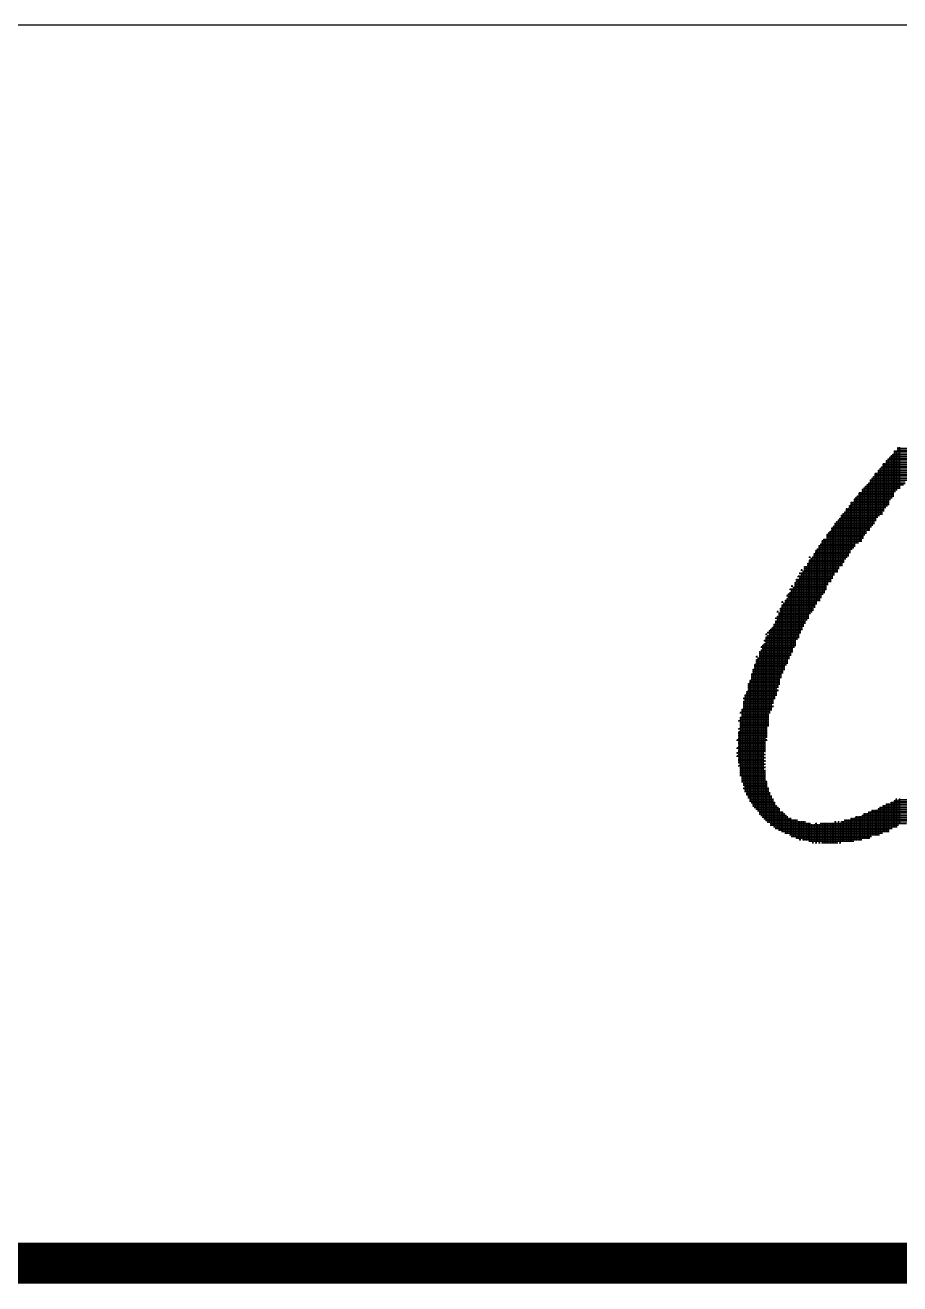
# Model space of a CAD drawing. Header units: feet. Extents: x 0 to 504600, y 0 to 356400.
# Drawn here: x 338875 to 341419, y 15540 to 19200 of the extents above; entities that cross this region are included whole.
import ezdxf
from ezdxf.enums import TextEntityAlignment as Align

# ---------------------------------------------------------------- set-up
doc = ezdxf.new("R2010")
doc.units = ezdxf.units.FT
doc.header["$LTSCALE"] = 600
doc.header["$MEASUREMENT"] = 0
for name, color, linetype in [('CX-BORD', 3, 'CONTINUOUS'), ('CX-BORD-LIN1', 4, 'CONTINUOUS'), ('CX-BORD-LIN2', 3, 'CONTINUOUS'), ('CX-BORD-TEX2', 7, 'CONTINUOUS'), ('CX-BORD-TEX3', 6, 'CONTINUOUS'), ('CX-COMM', 3, 'CONTINUOUS')]:
    doc.layers.add(name, color=color, linetype=linetype)
doc.styles.add('TB_TEXT', font='')
doc.styles.add('TB_WBTXT', font='')
doc.styles.add('TB_WMTXT', font='')
doc.styles.get('TB_TEXT').set_extended_font_data('DotumChe')
doc.styles.get('TB_WBTXT').set_extended_font_data('Dotum')
doc.styles.get('TB_WMTXT').set_extended_font_data('DotumChe')

# ---------------------------------------------------------------- blocks, each defined once
blk = doc.blocks.new('CXBLKA1')
at = {"layer": 'CX-BORD-LIN1', "const_width": 0.2}
blk.add_lwpolyline([(558, 6), (270, 6)], dxfattribs=at)
at = {"layer": 'CX-BORD-LIN2'}
blk.add_lwpolyline([(558, 12), (270, 12)], dxfattribs=at)
at = {"layer": 'CX-BORD-LIN1', "style": 'TB_TEXT'}
for tag, p in [('TR_RCON5', (342.3033, 33)), ('TR_RCON4', (342.3033, 27)), ('TR_RCON3', (342.3033, 21)), ('TR_RCON2', (342.3033, 15)), ('TR_RCON1', (342.3033, 9))]:
    blk.add_attdef(tag, text='', height=3.5, dxfattribs=at).set_placement(p, align=Align.MIDDLE_LEFT)
for tag, height, p in [('TR_DGN5', 3.5, (451.1185, 33)), ('TR_CHK5', 3.5, (491.1185, 33)), ('TR_RDAT5', 3.5, (317.5, 33)), ('TR_APP5', 3.5, (531.1185, 33)), ('TR_RNUM5', 3, (285.1051, 32.6366)), ('TR_DGN4', 3.5, (451.1185, 27)), ('TR_CHK4', 3.5, (491.1185, 27)), ('TR_RDAT4', 3.5, (317.5, 27)), ('TR_APP4', 3.5, (531.1185, 27)), ('TR_RNUM4', 3, (285.1051, 26.6366)), ('TR_DGN3', 3.5, (451.1185, 21)), ('TR_CHK3', 3.5, (491.1185, 21)), ('TR_RDAT3', 3.5, (317.5, 21)), ('TR_APP3', 3.5, (531.1185, 21)), ('TR_RNUM3', 3, (285.1051, 20.6366)), ('TR_DGN2', 3.5, (451.1185, 15)), ('TR_CHK2', 3.5, (491.1185, 15)), ('TR_RDAT2', 3.5, (317.5, 15)), ('TR_APP2', 3.5, (531.1185, 15)), ('TR_RNUM2', 3, (285.1051, 14.6366)), ('TR_DGN1', 3.5, (451.1185, 9)), ('TR_CHK1', 3.5, (491.1185, 9)), ('TR_RDAT1', 3.5, (317.5, 9)), ('TR_APP1', 3.5, (531.1185, 9)), ('TR_RNUM1', 3, (285.1051, 8.6366))]:
    blk.add_attdef(tag, text='', height=height, dxfattribs=at).set_placement(p, align=Align.MIDDLE_CENTER)
at = {"layer": 'CX-BORD-LIN2', "style": 'TB_TEXT'}
blk.add_attdef('TD_VERSION', text='', height=3, rotation=90, dxfattribs=at).set_placement((800.5, 48.0149), align=Align.MIDDLE_CENTER)
at = {"layer": 'CX-BORD-TEX2', "style": 'TB_WMTXT'}
for tag, height, p in [('TB_CNAME', 5, (15.3448, 531.8324)), ('TB_CSCOP', 4, (16.6346, 523.8324))]:
    blk.add_attdef(tag, text='', height=height, dxfattribs=at).set_placement(p, align=Align.BOTTOM_LEFT)
at = {"layer": 'CX-BORD-TEX2', "style": 'TB_WBTXT'}
for tag, height, p in [('TB_MTITIL', 10, (398, 533.3264)), ('TB_STITL', 7, (398, 518.3264))]:
    blk.add_attdef(tag, text='', height=height, dxfattribs=at).set_placement(p, align=Align.MIDDLE_CENTER)
at = {"layer": 'CX-BORD-TEX3', "style": 'TB_TEXT'}
for tag, height, p in [('TD_LNDST', 4.5, (215, 31.5)), ('TD_DSECT', 4.5, (605.5, 31.5)), ('TD_DDIST', 4.5, (654.5, 31.5)), ('TD_DNAME_TOP', 4.5, (755, 27.957)), ('TD_CSECT', 4.5, (605.5, 22.5)), ('TD_CDIST', 4.5, (654.5, 22.5)), ('TD_DNAME_MAIN', 4.5, (755, 21.4731)), ('TD_DNAME_BOT', 3, (755, 15.2489)), ('TD_HSCAL', 4.5, (620.8841, 13.7484)), ('TD_VSCAL', 4.5, (656.8615, 13.7484)), ('TD_CCOMP', 4.5, (215, 13.5927)), ('TD_CSTEP', 4.5, (250.744, 5.125)), ('TD_FIELD', 4.5, (180, 5.125)), ('TD_DWGNO', 4.5, (755, 5.0017)), ('TD_DWGCODE', 4.5, (637, 4.7908))]:
    blk.add_attdef(tag, text='', height=height, dxfattribs=at).set_placement(p, align=Align.MIDDLE_CENTER)
for tag, height, width, p in [('TD_DCOMP', 4.5, 0.95, (215, 22.5875)), ('TD_CNAME', 5, 0.78, (65, 7.5956))]:
    blk.add_attdef(tag, text='', height=height, dxfattribs=dict(at, width=width)).set_placement(p, align=Align.MIDDLE_CENTER)

msp = doc.modelspace()

# ---------------------------------------------------------------- linework, layer by layer
at = {"layer": 'CX-COMM'}
for p, q in [((341413.5, 17972.6), (341413.5, 17851.3)), ((341418.1, 17972.6), (341418.1, 17851.3)), ((341380.8, 17935.3), (341380.8, 17800)), ((341383.1, 17937.6), (341537.1, 17937.6)), ((341385.5, 17939.9), (341385.5, 17804.6)), ((341387.8, 17942.3), (341532.4, 17942.3)), ((341390.1, 17944.6), (341390.1, 17818.6)), ((341392.5, 17946.9), (341527.8, 17946.9)), ((341394.8, 17949.3), (341394.8, 17823.3)), ((341397.1, 17951.6), (341527.8, 17951.6)), ((341399.5, 17953.9), (341399.5, 17828)), ((341401.8, 17960.9), (341527.8, 17960.9)), ((341401.8, 17956.3), (341527.8, 17956.3)), ((341404.1, 17963.3), (341404.1, 17842)), ((341408.8, 17963.3), (341408.8, 17846.6)), ((341411.1, 17970.3), (341532.4, 17970.3)), ((341411.1, 17965.6), (341527.8, 17965.6)), ((341348.2, 17897.9), (341348.2, 17758)), ((341352.8, 17897.9), (341352.8, 17767.3)), ((341355.2, 17904.9), (341915, 17904.9)), ((341355.2, 17900.3), (341467.1, 17900.3)), ((341357.5, 17907.3), (341357.5, 17772)), ((341359.8, 17909.6), (341919.7, 17909.6)), ((341362.2, 17911.9), (341362.2, 17776.6)), ((341364.5, 17914.3), (341929, 17914.3)), ((341366.8, 17916.6), (341366.8, 17776.6)), ((341369.1, 17923.6), (341966.3, 17923.6)), ((341369.1, 17918.9), (341943, 17918.9)), ((341371.5, 17925.9), (341371.5, 17786)), ((341376.1, 17925.9), (341376.1, 17795.3)), ((341378.5, 17932.9), (341546.4, 17932.9)), ((341378.5, 17928.3), (341569.8, 17928.3)), ((341322.5, 17863), (341429.8, 17863)), ((341324.8, 17865.3), (341324.8, 17730)), ((341327.2, 17867.6), (341434.5, 17867.6)), ((341329.5, 17870), (341329.5, 17730)), ((341331.8, 17877), (341443.8, 17877)), ((341331.8, 17872.3), (341434.5, 17872.3)), ((341334.2, 17879.3), (341334.2, 17739.3)), ((341336.5, 17881.6), (341443.8, 17881.6)), ((341338.8, 17884), (341338.8, 17744)), ((341341.2, 17886.3), (341448.5, 17886.3)), ((341343.5, 17888.6), (341343.5, 17748.7)), ((341345.8, 17895.6), (341462.5, 17895.6)), ((341345.8, 17891), (341453.1, 17891)), ((341289.8, 17825.6), (341397.1, 17825.6)), ((341292.2, 17828), (341292.2, 17692.7)), ((341294.5, 17830.3), (341401.8, 17830.3)), ((341296.8, 17832.6), (341296.8, 17692.7)), ((341299.2, 17839.6), (341401.8, 17839.6)), ((341299.2, 17835), (341401.8, 17835)), ((341301.5, 17842), (341301.5, 17697.3)), ((341306.2, 17842), (341306.2, 17697.3)), ((341308.5, 17849), (341411.1, 17849)), ((341308.5, 17844.3), (341406.5, 17844.3)), ((341310.8, 17851.3), (341310.8, 17706.7)), ((341313.2, 17853.6), (341420.5, 17853.6)), ((341315.5, 17856), (341315.5, 17716)), ((341317.8, 17858.3), (341420.5, 17858.3)), ((341320.2, 17860.6), (341320.2, 17720.7)), ((341261.8, 17793), (341373.8, 17793)), ((341261.8, 17788.3), (341373.8, 17788.3)), ((341264.2, 17795.3), (341264.2, 17650.7)), ((341268.8, 17795.3), (341268.8, 17655.3)), ((341271.2, 17802.3), (341383.1, 17802.3)), ((341271.2, 17797.6), (341378.5, 17797.6)), ((341273.5, 17804.6), (341273.5, 17664.7)), ((341275.8, 17811.6), (341387.8, 17811.6)), ((341275.8, 17807), (341387.8, 17807)), ((341278.2, 17814), (341278.2, 17674)), ((341282.8, 17814), (341282.8, 17678.7)), ((341285.2, 17821), (341392.5, 17821)), ((341285.2, 17816.3), (341387.8, 17816.3)), ((341287.5, 17823.3), (341287.5, 17683.3)), ((341231.5, 17753.3), (341231.5, 17608.7)), ((341233.8, 17755.6), (341345.8, 17755.6)), ((341236.2, 17758), (341236.2, 17608.7)), ((341238.5, 17760.3), (341350.5, 17760.3)), ((341240.8, 17762.6), (341240.8, 17618)), ((341243.2, 17765), (341350.5, 17765)), ((341245.5, 17767.3), (341245.5, 17627.3)), ((341247.8, 17774.3), (341359.8, 17774.3)), ((341247.8, 17769.6), (341355.2, 17769.6)), ((341250.2, 17776.6), (341250.2, 17627.3)), ((341252.5, 17779), (341369.1, 17779)), ((341254.8, 17781.3), (341254.8, 17636.7)), ((341257.2, 17783.6), (341369.1, 17783.6)), ((341259.5, 17786), (341259.5, 17646)), ((341205.9, 17718.3), (341317.8, 17718.3)), ((341208.2, 17720.7), (341208.2, 17571.4)), ((341210.5, 17723), (341322.5, 17723)), ((341212.9, 17725.3), (341212.9, 17580.7)), ((341215.2, 17727.7), (341322.5, 17727.7)), ((341217.5, 17730), (341217.5, 17580.7)), ((341219.8, 17737), (341331.8, 17737)), ((341219.8, 17732.3), (341331.8, 17732.3)), ((341222.2, 17739.3), (341222.2, 17590)), ((341224.5, 17741.7), (341336.5, 17741.7)), ((341226.8, 17744), (341226.8, 17599.4)), ((341229.2, 17751), (341345.8, 17751)), ((341229.2, 17746.3), (341341.2, 17746.3)), ((341180.2, 17678.7), (341180.2, 17524.7)), ((341182.5, 17685.7), (341289.8, 17685.7)), ((341182.5, 17681), (341285.2, 17681)), ((341184.9, 17688), (341184.9, 17524.7)), ((341187.2, 17690.3), (341289.8, 17690.3)), ((341189.5, 17692.7), (341189.5, 17534)), ((341191.9, 17699.7), (341308.5, 17699.7)), ((341191.9, 17695), (341299.2, 17695)), ((341194.2, 17702), (341194.2, 17543.4)), ((341196.5, 17704.3), (341308.5, 17704.3)), ((341198.9, 17706.7), (341198.9, 17548)), ((341203.5, 17706.7), (341203.5, 17557.4)), ((341205.9, 17713.7), (341313.2, 17713.7)), ((341205.9, 17709), (341313.2, 17709)), ((341154.5, 17653), (341159.2, 17653)), ((341154.5, 17643.7), (341257.2, 17643.7)), ((341156.9, 17655.3), (341156.9, 17650.7)), ((341156.9, 17646), (341156.9, 17487.4)), ((341159.2, 17648.3), (341261.8, 17648.3)), ((341161.5, 17650.7), (341161.5, 17492)), ((341163.9, 17653), (341266.5, 17653)), ((341166.2, 17655.3), (341166.2, 17496.7)), ((341168.5, 17662.3), (341271.2, 17662.3)), ((341168.5, 17657.7), (341271.2, 17657.7)), ((341170.9, 17664.7), (341170.9, 17506)), ((341173.2, 17671.7), (341275.8, 17671.7)), ((341173.2, 17667), (341275.8, 17667)), ((341175.5, 17674), (341175.5, 17515.4)), ((341177.9, 17676.3), (341280.5, 17676.3)), ((341126.5, 17606.3), (341229.2, 17606.3)), ((341128.9, 17608.7), (341128.9, 17604)), ((341131.2, 17615.7), (341135.9, 17615.7)), ((341133.5, 17618), (341133.5, 17613.3)), ((341133.5, 17608.7), (341133.5, 17440.7)), ((341135.9, 17611), (341238.5, 17611)), ((341138.2, 17613.3), (341138.2, 17450.1)), ((341140.5, 17625), (341243.2, 17625)), ((341140.5, 17620.3), (341243.2, 17620.3)), ((341140.5, 17615.7), (341238.5, 17615.7)), ((341142.9, 17627.3), (341142.9, 17459.4)), ((341147.5, 17627.3), (341147.5, 17468.7)), ((341149.9, 17634.3), (341252.5, 17634.3)), ((341149.9, 17629.7), (341252.5, 17629.7)), ((341152.2, 17636.7), (341152.2, 17473.4)), ((341154.5, 17639), (341257.2, 17639)), ((341103.2, 17569), (341107.9, 17569)), ((341105.5, 17571.4), (341105.5, 17566.7)), ((341112.5, 17578.4), (341210.5, 17578.4)), ((341112.5, 17573.7), (341210.5, 17573.7)), ((341112.5, 17569), (341205.9, 17569)), ((341114.9, 17580.7), (341114.9, 17394.1)), ((341117.2, 17587.7), (341219.8, 17587.7)), ((341117.2, 17583), (341219.8, 17583)), ((341119.5, 17590), (341119.5, 17412.7)), ((341121.9, 17597), (341224.5, 17597)), ((341124.2, 17599.4), (341124.2, 17594.7)), ((341124.2, 17590), (341124.2, 17417.4)), ((341126.5, 17592.4), (341224.5, 17592.4)), ((341128.9, 17599.4), (341128.9, 17431.4)), ((341131.2, 17601.7), (341229.2, 17601.7)), ((341089.2, 17541), (341191.9, 17541)), ((341089.2, 17531.7), (341187.2, 17531.7)), ((341091.5, 17543.4), (341091.5, 17538.7)), ((341091.5, 17534), (341091.5, 17342.7)), ((341093.9, 17545.7), (341196.5, 17545.7)), ((341093.9, 17536.4), (341191.9, 17536.4)), ((341096.2, 17548), (341096.2, 17356.7)), ((341098.5, 17559.7), (341205.9, 17559.7)), ((341098.5, 17550.4), (341201.2, 17550.4)), ((341100.9, 17562), (341100.9, 17557.4)), ((341100.9, 17552.7), (341100.9, 17366.1)), ((341103.2, 17555), (341201.2, 17555)), ((341105.5, 17562), (341105.5, 17375.4)), ((341107.9, 17564.4), (341205.9, 17564.4)), ((341110.2, 17566.7), (341110.2, 17389.4)), ((341063.6, 17496.7), (341063.6, 17492)), ((341070.6, 17503.7), (341168.5, 17503.7)), ((341070.6, 17499), (341168.5, 17499)), ((341072.9, 17506), (341072.9, 17300.8)), ((341075.2, 17522.4), (341079.9, 17522.4)), ((341075.2, 17513), (341173.2, 17513)), ((341075.2, 17508.4), (341173.2, 17508.4)), ((341077.5, 17524.7), (341077.5, 17520)), ((341077.5, 17515.4), (341077.5, 17314.7)), ((341079.9, 17517.7), (341177.9, 17517.7)), ((341082.2, 17520), (341082.2, 17324.1)), ((341084.5, 17527), (341187.2, 17527)), ((341084.5, 17522.4), (341177.9, 17522.4)), ((341086.9, 17529.4), (341086.9, 17338.1)), ((341054.2, 17459.4), (341054.2, 17240.1)), ((341056.6, 17475.7), (341154.5, 17475.7)), ((341056.6, 17466.4), (341145.2, 17466.4)), ((341056.6, 17461.7), (341145.2, 17461.7)), ((341058.9, 17478), (341058.9, 17473.4)), ((341058.9, 17468.7), (341058.9, 17249.4)), ((341061.2, 17494.4), (341065.9, 17494.4)), ((341061.2, 17480.4), (341154.5, 17480.4)), ((341061.2, 17471), (341149.9, 17471)), ((341063.6, 17482.7), (341063.6, 17272.8)), ((341065.9, 17489.7), (341159.2, 17489.7)), ((341065.9, 17485), (341154.5, 17485)), ((341068.2, 17492), (341068.2, 17282.1)), ((341070.6, 17494.4), (341163.9, 17494.4)), ((341028.6, 17429.1), (341033.2, 17429.1)), ((341030.9, 17431.4), (341030.9, 17426.7)), ((341030.9, 17422.1), (341030.9, 17128.1)), ((341033.2, 17433.7), (341131.2, 17433.7)), ((341033.2, 17424.4), (341126.5, 17424.4)), ((341035.6, 17436.1), (341035.6, 17431.4)), ((341035.6, 17426.7), (341035.6, 17160.8)), ((341037.9, 17438.4), (341131.2, 17438.4)), ((341037.9, 17429.1), (341126.5, 17429.1)), ((341040.2, 17440.7), (341040.2, 17198.1)), ((341042.6, 17443.1), (341135.9, 17443.1)), ((341044.9, 17445.4), (341044.9, 17207.4)), ((341047.2, 17447.7), (341135.9, 17447.7)), ((341049.6, 17450.1), (341049.6, 17226.1)), ((341051.9, 17457.1), (341140.5, 17457.1)), ((341051.9, 17452.4), (341140.5, 17452.4)), ((341014.6, 17391.7), (341112.5, 17391.7)), ((341016.9, 17394.1), (341016.9, 17389.4)), ((341019.2, 17396.4), (341117.2, 17396.4)), ((341019.2, 17387.1), (341107.9, 17387.1)), ((341021.6, 17398.7), (341021.6, 16894.8)), ((341023.9, 17410.4), (341117.2, 17410.4)), ((341023.9, 17401.1), (341117.2, 17401.1)), ((341026.2, 17412.7), (341026.2, 17408.1)), ((341026.2, 17403.4), (341026.2, 17086.1)), ((341028.6, 17419.7), (341126.5, 17419.7)), ((341028.6, 17415.1), (341121.9, 17415.1)), ((341028.6, 17405.7), (341117.2, 17405.7)), ((341000.6, 17363.7), (341005.2, 17363.7)), ((341000.6, 17354.4), (341093.9, 17354.4)), ((341000.6, 17349.7), (341093.9, 17349.7)), ((341002.9, 17366.1), (341002.9, 17361.4)), ((341002.9, 17356.7), (341002.9, 16918.2)), ((341005.2, 17359.1), (341098.5, 17359.1)), ((341007.6, 17361.4), (341007.6, 16913.5)), ((341009.9, 17377.7), (341107.9, 17377.7)), ((341009.9, 17373.1), (341103.2, 17373.1)), ((341009.9, 17368.4), (341103.2, 17368.4)), ((341009.9, 17363.7), (341098.5, 17363.7)), ((341012.2, 17380.1), (341012.2, 16904.2)), ((341014.6, 17382.4), (341107.9, 17382.4)), ((341016.9, 17384.7), (341016.9, 16899.5)), ((340986.6, 17312.4), (341075.2, 17312.4)), ((340988.9, 17314.7), (340988.9, 16936.8)), ((340991.2, 17326.4), (341084.5, 17326.4)), ((340991.2, 17321.7), (341079.9, 17321.7)), ((340991.2, 17317.1), (341079.9, 17317.1)), ((340993.6, 17328.7), (340993.6, 16927.5)), ((340995.9, 17340.4), (341089.2, 17340.4)), ((340995.9, 17335.7), (341084.5, 17335.7)), ((340995.9, 17331.1), (341084.5, 17331.1)), ((340998.2, 17342.7), (340998.2, 16922.8)), ((341000.6, 17345.1), (341093.9, 17345.1)), ((340977.2, 17284.4), (341070.6, 17284.4)), ((340977.2, 17279.8), (341065.9, 17279.8)), ((340979.6, 17286.8), (340979.6, 16950.8)), ((340981.9, 17293.8), (341070.6, 17293.8)), ((340981.9, 17289.1), (341070.6, 17289.1)), ((340984.2, 17296.1), (340984.2, 16941.5)), ((340986.6, 17307.8), (341075.2, 17307.8)), ((340986.6, 17303.1), (341075.2, 17303.1)), ((340986.6, 17298.4), (341070.6, 17298.4)), ((340963.2, 17242.4), (341056.6, 17242.4)), ((340965.6, 17244.8), (340965.6, 17240.1)), ((340967.9, 17251.8), (341061.2, 17251.8)), ((340967.9, 17247.1), (341056.6, 17247.1)), ((340970.2, 17254.1), (340970.2, 16969.5)), ((340972.6, 17261.1), (341061.2, 17261.1)), ((340972.6, 17256.4), (341061.2, 17256.4)), ((340974.9, 17263.4), (340974.9, 16960.2)), ((340977.2, 17275.1), (341065.9, 17275.1)), ((340977.2, 17270.4), (341061.2, 17270.4)), ((340977.2, 17265.8), (341065.9, 17265.8)), ((341063.6, 17268.1), (341063.6, 17263.4)), ((340956.2, 17202.8), (340956.2, 17198.1)), ((340958.6, 17209.8), (341047.2, 17209.8)), ((340958.6, 17205.1), (341042.6, 17205.1)), ((340960.9, 17212.1), (340960.9, 16997.5)), ((340963.2, 17233.1), (341051.9, 17233.1)), ((340963.2, 17228.4), (341051.9, 17228.4)), ((340963.2, 17223.8), (341047.2, 17223.8)), ((340963.2, 17219.1), (341051.9, 17219.1)), ((340963.2, 17214.4), (341047.2, 17214.4)), ((340965.6, 17235.4), (340965.6, 16988.2)), ((340967.9, 17237.8), (341051.9, 17237.8)), ((341049.6, 17221.4), (341049.6, 17216.8)), ((340949.2, 17177.1), (341037.9, 17177.1)), ((340951.6, 17179.4), (340951.6, 17174.8)), ((340953.9, 17200.4), (341042.6, 17200.4)), ((340953.9, 17186.4), (341037.9, 17186.4)), ((340953.9, 17181.8), (341037.9, 17181.8)), ((340953.9, 17172.4), (341037.9, 17172.4)), ((340953.9, 17167.8), (341037.9, 17167.8)), ((340956.2, 17188.8), (340956.2, 17016.2)), ((340958.6, 17195.8), (341037.9, 17195.8)), ((340958.6, 17191.1), (341037.9, 17191.1)), ((340949.2, 17153.8), (341033.2, 17153.8)), ((340949.2, 17144.5), (341033.2, 17144.5)), ((340949.2, 17139.8), (341033.2, 17139.8)), ((340949.2, 17135.1), (341033.2, 17135.1)), ((340949.2, 17130.5), (341033.2, 17130.5)), ((340951.6, 17156.1), (340951.6, 17151.5)), ((340951.6, 17146.8), (340951.6, 17053.5)), ((340953.9, 17163.1), (341037.9, 17163.1)), ((340953.9, 17158.5), (341033.2, 17158.5)), ((340953.9, 17149.1), (341033.2, 17149.1)), ((340944.6, 17121.1), (341033.2, 17121.1)), ((340944.6, 17097.8), (341028.6, 17097.8)), ((340946.9, 17123.5), (340946.9, 17118.8)), ((340946.9, 17100.1), (340946.9, 17095.5)), ((340949.2, 17125.8), (341028.6, 17125.8)), ((340949.2, 17116.5), (341028.6, 17116.5)), ((340949.2, 17111.8), (341028.6, 17111.8)), ((340949.2, 17107.1), (341028.6, 17107.1)), ((340949.2, 17102.5), (341028.6, 17102.5)), ((340949.2, 17093.1), (341028.6, 17093.1)), ((341030.9, 17123.5), (341030.9, 17118.8)), ((340944.6, 17083.8), (341023.9, 17083.8)), ((340944.6, 17074.5), (341023.9, 17074.5)), ((340946.9, 17086.1), (340946.9, 17081.5)), ((340946.9, 17076.8), (340946.9, 17072.1)), ((340949.2, 17088.5), (341028.6, 17088.5)), ((340949.2, 17079.1), (341028.6, 17079.1)), ((340949.2, 17069.8), (341028.6, 17069.8)), ((340949.2, 17065.1), (341023.9, 17065.1)), ((340949.2, 17060.5), (341028.6, 17060.5)), ((340949.2, 17055.8), (341023.9, 17055.8)), ((341026.2, 17081.5), (341026.2, 17076.8)), ((341026.2, 17072.1), (341026.2, 17067.5)), ((341026.2, 17062.8), (341026.2, 17058.1)), ((340949.2, 17046.5), (341023.9, 17046.5)), ((340951.6, 17048.8), (340951.6, 17044.1)), ((340953.9, 17051.1), (341028.6, 17051.1)), ((340953.9, 17041.8), (341028.6, 17041.8)), ((340953.9, 17037.1), (341023.9, 17037.1)), ((340953.9, 17032.5), (341028.6, 17032.5)), ((340953.9, 17027.8), (341028.6, 17027.8)), ((340953.9, 17023.1), (341028.6, 17023.1)), ((341026.2, 17053.5), (341026.2, 17048.8)), ((341026.2, 17044.1), (341026.2, 17039.5)), ((341026.2, 17034.8), (341026.2, 16890.2)), ((340953.9, 17018.5), (341028.6, 17018.5)), ((340958.6, 17013.8), (341028.6, 17013.8)), ((340958.6, 17009.2), (341028.6, 17009.2)), ((340958.6, 17004.5), (341028.6, 17004.5)), ((340958.6, 16999.8), (341033.2, 16999.8)), ((340963.2, 16995.2), (341033.2, 16995.2)), ((340963.2, 16990.5), (341033.2, 16990.5)), ((340965.6, 16983.5), (340965.6, 16978.8)), ((340967.9, 16985.8), (341033.2, 16985.8)), ((341030.9, 17002.2), (341030.9, 16885.5)), ((341035.6, 16983.5), (341035.6, 16880.8)), ((340963.2, 16981.2), (341037.9, 16981.2)), ((340967.9, 16976.5), (341037.9, 16976.5)), ((340967.9, 16971.8), (341037.9, 16971.8)), ((340972.6, 16967.2), (341042.6, 16967.2)), ((340972.6, 16962.5), (341042.6, 16962.5)), ((340977.2, 16957.8), (341047.2, 16957.8)), ((340977.2, 16953.2), (341047.2, 16953.2)), ((340981.9, 16948.5), (341051.9, 16948.5)), ((341040.2, 16969.5), (341040.2, 16880.8)), ((341044.9, 16960.2), (341044.9, 16871.5)), ((341049.6, 16950.8), (341049.6, 16871.5)), ((341404.1, 16946.2), (341404.1, 16866.9)), ((341406.5, 16948.5), (341411.1, 16948.5)), ((341408.8, 16950.8), (341408.8, 16866.9)), ((341413.5, 16946.2), (341413.5, 16871.5)), ((341415.8, 16948.5), (341569.8, 16948.5)), ((341418.1, 16950.8), (341418.1, 16876.2)), ((340981.9, 16943.8), (341051.9, 16943.8)), ((340986.6, 16939.2), (341056.6, 16939.2)), ((340991.2, 16934.5), (341056.6, 16934.5)), ((340991.2, 16929.8), (341061.2, 16929.8)), ((340995.9, 16925.2), (341065.9, 16925.2)), ((341000.6, 16920.5), (341070.6, 16920.5)), ((341005.2, 16915.8), (341070.6, 16915.8)), ((341009.9, 16911.2), (341079.9, 16911.2)), ((341054.2, 16941.5), (341054.2, 16866.9)), ((341058.9, 16932.2), (341058.9, 16862.2)), ((341063.6, 16927.5), (341063.6, 16862.2)), ((341068.2, 16922.8), (341068.2, 16857.5)), ((341072.9, 16913.5), (341072.9, 16857.5)), ((341077.5, 16913.5), (341077.5, 16852.9)), ((341327.2, 16911.2), (341504.5, 16911.2)), ((341329.5, 16913.5), (341329.5, 16834.2)), ((341334.2, 16913.5), (341334.2, 16838.9)), ((341336.5, 16915.8), (341513.8, 16915.8)), ((341338.8, 16918.2), (341338.8, 16843.5)), ((341343.5, 16918.2), (341343.5, 16843.5)), ((341348.2, 16918.2), (341348.2, 16843.5)), ((341352.8, 16918.2), (341352.8, 16843.5)), ((341355.2, 16920.5), (341523.1, 16920.5)), ((341357.5, 16922.8), (341357.5, 16843.5)), ((341359.8, 16925.2), (341527.8, 16925.2)), ((341362.2, 16927.5), (341362.2, 16848.2)), ((341366.8, 16927.5), (341366.8, 16848.2)), ((341369.1, 16929.8), (341537.1, 16929.8)), ((341371.5, 16932.2), (341371.5, 16852.9)), ((341376.1, 16932.2), (341376.1, 16852.9)), ((341378.5, 16934.5), (341541.8, 16934.5)), ((341380.8, 16936.8), (341380.8, 16852.9)), ((341385.5, 16936.8), (341385.5, 16852.9)), ((341390.1, 16936.8), (341390.1, 16862.2)), ((341392.5, 16939.2), (341555.8, 16939.2)), ((341394.8, 16941.5), (341394.8, 16862.2)), ((341399.5, 16941.5), (341399.5, 16866.9)), ((341401.8, 16943.8), (341560.4, 16943.8)), ((341009.9, 16906.5), (341084.5, 16906.5)), ((341014.6, 16901.8), (341089.2, 16901.8)), ((341019.2, 16897.2), (341093.9, 16897.2)), ((341023.9, 16892.5), (341103.2, 16892.5)), ((341028.6, 16887.8), (341121.9, 16887.8)), ((341033.2, 16883.2), (341145.2, 16883.2)), ((341042.6, 16878.5), (341159.2, 16878.5)), ((341042.6, 16873.9), (341415.8, 16873.9)), ((341082.2, 16908.8), (341082.2, 16852.9)), ((341086.9, 16904.2), (341086.9, 16848.2)), ((341091.5, 16899.5), (341091.5, 16848.2)), ((341096.2, 16894.8), (341096.2, 16848.2)), ((341100.9, 16894.8), (341100.9, 16843.5)), ((341105.5, 16890.2), (341105.5, 16838.9)), ((341110.2, 16890.2), (341110.2, 16838.9)), ((341114.9, 16890.2), (341114.9, 16838.9)), ((341119.5, 16890.2), (341119.5, 16834.2)), ((341124.2, 16885.5), (341124.2, 16834.2)), ((341128.9, 16885.5), (341128.9, 16829.5)), ((341133.5, 16885.5), (341133.5, 16834.2)), ((341138.2, 16885.5), (341138.2, 16829.5)), ((341142.9, 16885.5), (341142.9, 16829.5)), ((341147.5, 16880.8), (341147.5, 16829.5)), ((341152.2, 16880.8), (341152.2, 16829.5)), ((341156.9, 16880.8), (341156.9, 16824.9)), ((341161.5, 16876.2), (341161.5, 16824.9)), ((341166.2, 16876.2), (341166.2, 16820.2)), ((341170.9, 16876.2), (341170.9, 16824.9)), ((341173.2, 16878.5), (341177.9, 16878.5)), ((341175.5, 16880.8), (341175.5, 16820.2)), ((341180.2, 16876.2), (341180.2, 16824.9)), ((341184.9, 16876.2), (341184.9, 16820.2)), ((341187.2, 16878.5), (341439.1, 16878.5)), ((341189.5, 16880.8), (341189.5, 16824.9)), ((341194.2, 16880.8), (341194.2, 16820.2)), ((341198.9, 16880.8), (341198.9, 16820.2)), ((341203.5, 16880.8), (341203.5, 16820.2)), ((341208.2, 16880.8), (341208.2, 16820.2)), ((341212.9, 16880.8), (341212.9, 16820.2)), ((341217.5, 16880.8), (341217.5, 16820.2)), ((341222.2, 16880.8), (341222.2, 16820.2)), ((341226.8, 16880.8), (341226.8, 16820.2)), ((341229.2, 16883.2), (341233.8, 16883.2)), ((341231.5, 16885.5), (341231.5, 16820.2)), ((341236.2, 16880.8), (341236.2, 16820.2)), ((341238.5, 16883.2), (341243.2, 16883.2)), ((341240.8, 16885.5), (341240.8, 16824.9)), ((341245.5, 16880.8), (341245.5, 16820.2)), ((341247.8, 16883.2), (341448.5, 16883.2)), ((341250.2, 16885.5), (341250.2, 16824.9)), ((341254.8, 16885.5), (341254.8, 16824.9)), ((341257.2, 16887.8), (341457.8, 16887.8)), ((341259.5, 16890.2), (341259.5, 16824.9)), ((341264.2, 16890.2), (341264.2, 16824.9)), ((341268.8, 16890.2), (341268.8, 16824.9)), ((341273.5, 16890.2), (341273.5, 16824.9)), ((341275.8, 16892.5), (341467.1, 16892.5)), ((341278.2, 16894.8), (341278.2, 16824.9)), ((341282.8, 16894.8), (341282.8, 16824.9)), ((341287.5, 16894.8), (341287.5, 16829.5)), ((341289.8, 16897.2), (341471.8, 16897.2)), ((341292.2, 16899.5), (341292.2, 16829.5)), ((341296.8, 16899.5), (341296.8, 16829.5)), ((341301.5, 16899.5), (341301.5, 16829.5)), ((341306.2, 16899.5), (341306.2, 16829.5)), ((341308.5, 16901.8), (341490.5, 16901.8)), ((341310.8, 16904.2), (341310.8, 16834.2)), ((341313.2, 16906.5), (341495.1, 16906.5)), ((341315.5, 16908.8), (341315.5, 16834.2)), ((341320.2, 16908.8), (341320.2, 16834.2)), ((341324.8, 16908.8), (341324.8, 16834.2)), ((341051.9, 16869.2), (341411.1, 16869.2)), ((341056.6, 16864.5), (341397.1, 16864.5)), ((341065.9, 16859.9), (341387.8, 16859.9)), ((341075.2, 16855.2), (341387.8, 16855.2)), ((341084.5, 16850.5), (341369.1, 16850.5)), ((341098.5, 16845.9), (341359.8, 16845.9)), ((341103.2, 16841.2), (341336.5, 16841.2)), ((341117.2, 16836.5), (341331.8, 16836.5)), ((341126.5, 16831.9), (341131.2, 16831.9)), ((341135.9, 16831.9), (341308.5, 16831.9)), ((341154.5, 16827.2), (341285.2, 16827.2)), ((341163.9, 16822.5), (341168.5, 16822.5)), ((341173.2, 16822.5), (341177.9, 16822.5)), ((341182.5, 16822.5), (341187.2, 16822.5)), ((341191.9, 16822.5), (341238.5, 16822.5)), ((341243.2, 16822.5), (341247.8, 16822.5))]:
    msp.add_line(p, q, dxfattribs=at)

# ---------------------------------------------------------------- block references
at = {"layer": 'CX-BORD', "xscale": 600, "yscale": 600, "zscale": 600}
msp.add_blockref('CXBLKA1', (15000, 12000), dxfattribs=at)

doc.saveas('drawing.dxf')
